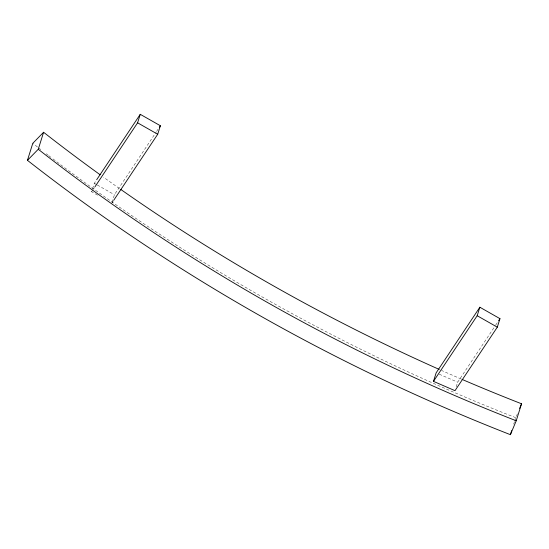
<?xml version="1.0" encoding="UTF-8"?>
<svg xmlns="http://www.w3.org/2000/svg" width="549" height="549" viewBox="0 0 549 549"><rect width="100%" height="100%" fill="white"/><g stroke="black" fill="none" stroke-linecap="round" stroke-linejoin="round"><path stroke-width="0.41" stroke-dasharray="2.75 2.06" d="M97.612 195.176L91.649 191.793L92.376 189.474M92.616 188.698L94.311 183.297L96.205 180.449M112.017 202.451L114.432 194.723L156.115 132.151M456.219 386.812L457.667 382.179L495.219 325.804M513.699 424.157L514.461 421.735M514.715 420.925L517.35 413.822M91.649 191.793L93.069 189.659M93.543 188.945L94.49 187.525M156.589 131.437L158.483 128.596M111.77 203.219L113.19 201.092M495.699 325.09L497.6 322.236M439.214 374.192L457.667 382.179M94.311 183.297L96.549 184.567M97.29 184.986L114.432 194.723M515.731 417.686A1690.954 1455.474 17.4 0 1 51.62 157.879M50.94 157.364A1690.954 1455.474 17.4 0 1 48.916 155.813M48.237 155.298A1690.954 1455.474 17.4 0 1 46.212 153.747M40.825 149.596A1690.954 1455.474 17.4 0 1 38.135 147.509M37.469 146.988A1690.954 1455.474 17.4 0 1 32.775 143.33M461.242 379.043A1673.462 1440.418 17.4 0 1 441.602 370.472M119.428 188.506A1673.462 1440.418 17.4 0 1 103.589 177.252"/><path stroke-width="0.82" d="M462.032 379.386A1673.462 1440.418 17.4 0 0 521.55 403.783L516.225 420.774L510.405 434.678A1690.954 1455.474 17.4 0 1 27.45 160.329L32.775 143.33L43.591 132.268A1673.462 1440.418 17.4 0 0 100.165 174.781M27.45 160.329L38.265 149.259L43.591 132.268M94.963 186.811L137.593 122.818L140.256 114.322L160.383 125.748L157.714 134.251L113.664 200.378M433.477 381.363L436.139 372.86L479.853 307.234L499.974 318.667L497.312 327.163L455.004 390.675L433.477 381.363L477.191 315.73L479.853 307.234M510.405 434.678L511.675 430.636M519.608 408.415L521.55 403.783M96.679 179.736L140.256 114.322M159.43 127.176L160.383 125.748M498.547 320.808L499.974 318.667M137.593 122.818L157.714 134.251M477.191 315.73L497.312 327.163M516.225 420.774A1673.462 1440.418 17.4 0 1 38.265 149.259M439.255 369.429A1673.462 1440.418 17.4 0 1 120.814 189.474"/></g></svg>
